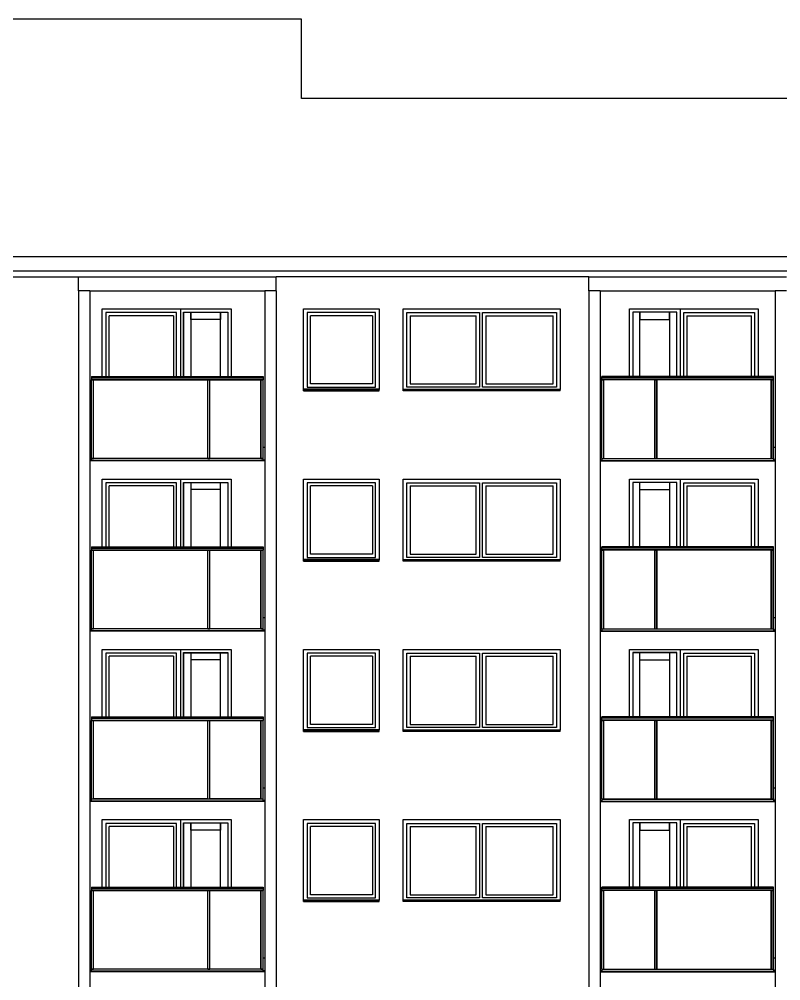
# Model space of a CAD drawing. Header units: millimetres. Extents: x 48 to 4070, y 10 to 629.
# Drawn here: x 2346.4 to 2590, y 321.9 to 629.1 of the extents above; entities that cross this region are included whole.
import ezdxf
from ezdxf.xclip import XClip

# ---------------------------------------------------------------- set-up
doc = ezdxf.new("R2010")
doc.units = ezdxf.units.MM
doc.header["$MEASUREMENT"] = 0
doc.header["$XCLIPFRAME"] = 0
for name, color, linetype in [('A--------P-', 7, 'Continuous'), ('A-01SC-----Ytterväggar2', 7, 'Continuous'), ('A1', 1, 'Continuous')]:
    doc.layers.add(name, color=color, linetype=linetype)

# ---------------------------------------------------------------- blocks, each defined once
blk = doc.blocks.new('Drawing_3_3', base_point=(3616.51, 55.57))
at = {"layer": 'A-01SC-----Ytterväggar2'}
for p, q in [((2365.38, 542.37), (2365.38, 492.37)), ((2368.98, 542.37), (2365.38, 542.37)), ((2368.98, 542.37), (2368.98, 492.37)), ((2424.98, 542.37), (2424.98, 492.37)), ((2428.58, 542.37), (2424.98, 542.37)), ((2428.58, 542.37), (2428.58, 492.37)), ((2528.58, 542.37), (2528.58, 492.37)), ((2532.18, 542.37), (2528.58, 542.37)), ((2532.18, 542.37), (2532.18, 492.37)), ((2588.18, 542.37), (2588.18, 492.37)), ((2591.78, 542.37), (2588.18, 542.37)), ((2365.38, 492.37), (2365.38, 437.97)), ((2368.98, 492.37), (2368.98, 437.97)), ((2424.98, 492.37), (2424.98, 437.97)), ((2428.58, 492.37), (2428.58, 437.97)), ((2528.58, 492.37), (2528.58, 437.97)), ((2532.18, 492.37), (2532.18, 437.97)), ((2588.18, 492.37), (2588.18, 437.97)), ((2365.38, 437.97), (2365.38, 383.57)), ((2368.98, 437.97), (2368.98, 383.57)), ((2424.98, 437.97), (2424.98, 383.57)), ((2428.58, 437.97), (2428.58, 383.57)), ((2528.58, 437.97), (2528.58, 383.57)), ((2532.18, 437.97), (2532.18, 383.57)), ((2588.18, 437.97), (2588.18, 383.57)), ((2365.38, 383.57), (2365.38, 329.17)), ((2368.98, 383.57), (2368.98, 329.17)), ((2424.98, 383.57), (2424.98, 329.17)), ((2428.58, 383.57), (2428.58, 329.17)), ((2528.58, 383.57), (2528.58, 329.17)), ((2532.18, 383.57), (2532.18, 329.17)), ((2588.18, 383.57), (2588.18, 329.17)), ((2365.38, 329.17), (2365.38, 274.77)), ((2368.98, 329.17), (2368.98, 274.77)), ((2424.98, 329.17), (2424.98, 274.77)), ((2428.58, 329.17), (2428.58, 274.77)), ((2528.58, 329.17), (2528.58, 274.77)), ((2532.18, 329.17), (2532.18, 274.77)), ((2588.18, 329.17), (2588.18, 274.77))]:
    blk.add_line(p, q, dxfattribs=at)
at = {"layer": 'A1'}
for p, q in [((2436.74, 629.12), (2319.94, 629.12)), ((2436.74, 603.74), (2436.74, 629.12)), ((2832.34, 603.74), (2436.74, 603.74)), ((2077.78, 553.35), (3620.58, 553.35)), ((3608.98, 548.65), (2084.98, 548.65)), ((2081.38, 546.77), (2365.38, 546.77)), ((2365.38, 546.77), (2428.58, 546.77)), ((2365.38, 542.37), (2365.38, 546.77)), ((2428.58, 542.37), (2428.58, 546.77)), ((2528.58, 546.77), (2428.58, 546.77)), ((2528.58, 546.77), (2591.78, 546.77)), ((2528.58, 542.37), (2528.58, 546.77)), ((2368.98, 542.37), (2424.98, 542.37)), ((2532.18, 542.37), (2588.18, 542.37)), ((2372.96, 514.97), (2372.96, 536.57)), ((2372.96, 536.57), (2414.16, 536.57)), ((2374.16, 535.37), (2374.16, 514.97)), ((2396.76, 535.37), (2374.16, 535.37)), ((2396.76, 514.97), (2396.76, 535.37)), ((2397.96, 536.57), (2397.96, 535.37)), ((2397.96, 535.37), (2397.96, 514.97)), ((2399, 514.97), (2399, 535.53)), ((2399, 535.53), (2413.12, 535.53)), ((2399.02, 514.97), (2399.02, 535.51)), ((2399.02, 535.51), (2413.1, 535.51)), ((2401.32, 535.51), (2401.32, 514.97)), ((2401.32, 533.21), (2401.32, 535.51)), ((2410.8, 514.97), (2410.8, 535.51)), ((2410.8, 535.51), (2410.8, 533.21)), ((2413.1, 535.51), (2413.1, 514.97)), ((2413.12, 535.53), (2413.12, 514.97)), ((2414.16, 536.57), (2414.16, 514.97)), ((2437.36, 536.57), (2461.56, 536.57)), ((2437.36, 510.82), (2437.36, 536.57)), ((2438.56, 535.37), (2438.56, 511.57)), ((2460.36, 535.37), (2438.56, 535.37)), ((2460.36, 511.57), (2460.36, 535.37)), ((2461.56, 536.57), (2461.56, 510.82)), ((2469.2, 510.82), (2469.2, 536.57)), ((2469.2, 536.57), (2519.4, 536.57)), ((2470.4, 511.57), (2470.4, 535.37)), ((2470.4, 535.37), (2493.6, 535.37)), ((2493.6, 535.37), (2493.6, 511.57)), ((2494.6, 511.57), (2494.6, 535.37)), ((2494.6, 535.37), (2518.2, 535.37)), ((2518.2, 535.37), (2518.2, 511.57)), ((2519.4, 536.57), (2519.4, 510.82)), ((2541.58, 536.57), (2582.78, 536.57)), ((2541.58, 514.97), (2541.58, 536.57)), ((2542.62, 535.53), (2542.62, 514.97)), ((2556.74, 535.53), (2542.62, 535.53)), ((2542.64, 535.37), (2542.62, 535.37)), ((2556.72, 535.51), (2542.64, 535.51)), ((2542.64, 535.51), (2542.64, 514.97)), ((2544.94, 514.97), (2544.94, 535.51)), ((2544.94, 535.51), (2544.94, 533.21)), ((2554.42, 535.51), (2554.42, 514.97)), ((2554.42, 533.21), (2554.42, 535.51)), ((2556.72, 514.97), (2556.72, 535.51)), ((2556.74, 535.37), (2556.72, 535.37)), ((2556.74, 514.97), (2556.74, 535.53)), ((2557.78, 536.57), (2557.78, 535.37)), ((2557.78, 535.37), (2557.78, 514.97)), ((2558.98, 514.97), (2558.98, 535.37)), ((2558.98, 535.37), (2581.58, 535.37)), ((2581.58, 535.37), (2581.58, 514.97)), ((2582.78, 536.57), (2582.78, 514.97)), ((2375.16, 514.97), (2375.16, 534.37)), ((2395.76, 534.37), (2375.16, 534.37)), ((2395.76, 534.37), (2395.76, 514.97)), ((2410.8, 533.21), (2401.32, 533.21)), ((2401.32, 533.21), (2401.32, 514.97)), ((2410.8, 514.97), (2410.8, 533.21)), ((2439.56, 512.57), (2439.56, 534.37)), ((2459.36, 534.37), (2439.56, 534.37)), ((2459.36, 534.37), (2459.36, 512.57)), ((2471.4, 534.37), (2471.4, 512.57)), ((2471.4, 534.37), (2492.6, 534.37)), ((2492.6, 512.57), (2492.6, 534.37)), ((2495.6, 534.37), (2495.6, 512.57)), ((2495.6, 534.37), (2517.2, 534.37)), ((2517.2, 512.57), (2517.2, 534.37)), ((2542.64, 534.37), (2542.62, 534.37)), ((2544.94, 533.21), (2554.42, 533.21)), ((2544.94, 514.97), (2544.94, 533.21)), ((2554.42, 533.21), (2554.42, 514.97)), ((2556.74, 534.37), (2556.72, 534.37)), ((2559.98, 534.37), (2559.98, 514.97)), ((2559.98, 534.37), (2580.58, 534.37)), ((2580.58, 514.97), (2580.58, 534.37)), ((2369.53, 514.97), (2369.53, 514.93)), ((2369.53, 514.97), (2424.43, 514.97)), ((2369.53, 514.93), (2369.53, 514.82)), ((2369.53, 514.82), (2369.53, 514.63)), ((2369.53, 514.63), (2369.53, 514.54)), ((2369.53, 514.54), (2369.53, 513.97)), ((2369.53, 514.54), (2424.43, 514.54)), ((2369.53, 513.97), (2369.53, 513.96)), ((2369.53, 513.97), (2424.43, 513.97)), ((2369.53, 513.96), (2369.53, 513.95)), ((2369.53, 513.95), (2369.53, 513.91)), ((2369.53, 513.95), (2424.43, 513.95)), ((2369.53, 513.91), (2369.53, 513.88)), ((2369.53, 513.91), (2424.43, 513.91)), ((2369.53, 513.88), (2369.53, 513.87)), ((2369.53, 513.87), (2369.55, 513.87)), ((2369.53, 488.77), (2369.53, 513.87)), ((2369.55, 513.87), (2369.57, 513.87)), ((2369.57, 513.87), (2370.19, 513.87)), ((2369.57, 488.77), (2369.57, 513.87)), ((2370.19, 513.87), (2370.22, 513.87)), ((2370.19, 488.77), (2370.19, 513.87)), ((2370.22, 513.87), (2370.23, 513.87)), ((2370.23, 513.87), (2406.73, 513.87)), ((2370.23, 488.77), (2370.23, 513.87)), ((2406.73, 513.87), (2406.74, 513.87)), ((2406.73, 488.77), (2406.73, 513.87)), ((2406.74, 513.87), (2406.77, 513.87)), ((2406.77, 513.87), (2407.39, 513.87)), ((2406.77, 488.77), (2406.77, 513.87)), ((2407.39, 513.87), (2407.42, 513.87)), ((2407.39, 488.77), (2407.39, 513.87)), ((2407.42, 513.87), (2407.43, 513.87)), ((2407.43, 513.87), (2423.73, 513.87)), ((2407.43, 488.77), (2407.43, 513.87)), ((2423.73, 513.87), (2423.74, 513.87)), ((2423.73, 488.77), (2423.73, 513.87)), ((2423.74, 513.87), (2423.77, 513.87)), ((2423.77, 513.87), (2424.39, 513.87)), ((2423.77, 488.77), (2423.77, 513.87)), ((2424.39, 513.87), (2424.42, 513.87)), ((2424.39, 488.77), (2424.39, 513.87)), ((2424.42, 513.87), (2424.43, 513.87)), ((2424.43, 514.97), (2424.43, 514.93)), ((2424.43, 514.93), (2424.43, 514.82)), ((2424.43, 514.82), (2424.43, 514.63)), ((2424.43, 514.63), (2424.43, 514.54)), ((2424.43, 514.54), (2424.43, 513.97)), ((2424.43, 513.97), (2424.43, 513.96)), ((2424.43, 513.96), (2424.43, 513.95)), ((2424.43, 513.95), (2424.43, 513.91)), ((2424.43, 513.91), (2424.43, 513.88)), ((2424.43, 513.88), (2424.43, 513.87)), ((2424.43, 488.77), (2424.43, 513.87)), ((2532.73, 514.93), (2532.73, 514.97)), ((2587.63, 514.97), (2532.73, 514.97)), ((2532.73, 514.82), (2532.73, 514.93)), ((2532.73, 514.63), (2532.73, 514.82)), ((2532.73, 514.54), (2532.73, 514.63)), ((2587.63, 514.54), (2532.73, 514.54)), ((2532.73, 513.97), (2532.73, 514.54)), ((2532.73, 513.96), (2532.73, 513.97)), ((2587.63, 513.97), (2532.73, 513.97)), ((2532.73, 513.95), (2532.73, 513.96)), ((2532.73, 513.91), (2532.73, 513.95)), ((2587.63, 513.95), (2532.73, 513.95)), ((2532.73, 513.88), (2532.73, 513.91)), ((2587.63, 513.91), (2532.73, 513.91)), ((2532.73, 513.87), (2532.73, 513.88)), ((2532.73, 513.87), (2532.75, 513.87)), ((2532.73, 488.77), (2532.73, 513.87)), ((2532.75, 513.87), (2532.77, 513.87)), ((2532.77, 513.87), (2533.39, 513.87)), ((2532.77, 488.77), (2532.77, 513.87)), ((2533.39, 513.87), (2533.42, 513.87)), ((2533.39, 488.77), (2533.39, 513.87)), ((2533.42, 513.87), (2533.43, 513.87)), ((2549.73, 513.87), (2533.43, 513.87)), ((2533.43, 488.77), (2533.43, 513.87)), ((2549.73, 513.87), (2549.75, 513.87)), ((2549.73, 488.77), (2549.73, 513.87)), ((2549.75, 513.87), (2549.77, 513.87)), ((2549.77, 513.87), (2550.39, 513.87)), ((2549.77, 488.77), (2549.77, 513.87)), ((2550.39, 513.87), (2550.42, 513.87)), ((2550.39, 488.77), (2550.39, 513.87)), ((2550.42, 513.87), (2550.43, 513.87)), ((2586.93, 513.87), (2550.43, 513.87)), ((2550.43, 488.77), (2550.43, 513.87)), ((2586.93, 513.87), (2586.94, 513.87)), ((2586.93, 488.77), (2586.93, 513.87)), ((2586.94, 513.87), (2586.97, 513.87)), ((2586.97, 513.87), (2587.59, 513.87)), ((2586.97, 488.77), (2586.97, 513.87)), ((2587.59, 513.87), (2587.62, 513.87)), ((2587.59, 488.77), (2587.59, 513.87)), ((2587.62, 513.87), (2587.63, 513.87)), ((2587.63, 514.93), (2587.63, 514.97)), ((2587.63, 514.82), (2587.63, 514.93)), ((2587.63, 514.63), (2587.63, 514.82)), ((2587.63, 514.54), (2587.63, 514.63)), ((2587.63, 513.97), (2587.63, 514.54)), ((2587.63, 513.96), (2587.63, 513.97)), ((2587.63, 513.95), (2587.63, 513.96)), ((2587.63, 513.91), (2587.63, 513.95)), ((2587.63, 513.88), (2587.63, 513.91)), ((2587.63, 513.87), (2587.63, 513.88)), ((2587.63, 488.77), (2587.63, 513.87)), ((2461.56, 510.87), (2437.36, 510.87)), ((2437.36, 510.82), (2437.36, 510.79)), ((2437.36, 510.79), (2461.56, 510.79)), ((2437.36, 510.37), (2437.36, 510.79)), ((2437.36, 510.37), (2461.56, 510.37)), ((2438.56, 511.57), (2460.36, 511.57)), ((2459.36, 512.57), (2439.56, 512.57)), ((2461.56, 510.79), (2461.56, 510.82)), ((2461.56, 510.37), (2461.56, 510.79)), ((2469.2, 510.87), (2519.4, 510.87)), ((2469.2, 510.79), (2469.2, 510.82)), ((2519.4, 510.79), (2469.2, 510.79)), ((2469.2, 510.37), (2469.2, 510.79)), ((2519.4, 510.37), (2469.2, 510.37)), ((2493.6, 511.57), (2470.4, 511.57)), ((2471.4, 512.57), (2492.6, 512.57)), ((2518.2, 511.57), (2494.6, 511.57)), ((2495.6, 512.57), (2517.2, 512.57)), ((2519.4, 510.82), (2519.4, 510.79)), ((2519.4, 510.37), (2519.4, 510.79)), ((2368.98, 492.37), (2369.53, 492.37)), ((2424.43, 492.37), (2424.98, 492.37)), ((2532.18, 492.37), (2532.73, 492.37)), ((2587.63, 492.37), (2588.18, 492.37)), ((2369.53, 488.76), (2369.53, 488.77)), ((2369.55, 488.77), (2369.53, 488.77)), ((2369.53, 488.77), (2369.55, 488.77)), ((2369.53, 488.73), (2369.53, 488.76)), ((2369.53, 488.11), (2369.53, 488.73)), ((2424.43, 488.73), (2369.53, 488.73)), ((2369.55, 488.77), (2369.57, 488.77)), ((2369.57, 488.77), (2370.19, 488.77)), ((2370.19, 488.77), (2370.22, 488.77)), ((2406.74, 488.77), (2370.22, 488.77)), ((2370.22, 488.77), (2370.23, 488.77)), ((2406.74, 488.77), (2406.77, 488.77)), ((2406.77, 488.77), (2407.39, 488.77)), ((2407.39, 488.77), (2407.42, 488.77)), ((2423.74, 488.77), (2407.42, 488.77)), ((2407.42, 488.77), (2407.43, 488.77)), ((2423.74, 488.77), (2423.77, 488.77)), ((2423.77, 488.77), (2424.39, 488.77)), ((2424.39, 488.77), (2424.42, 488.77)), ((2424.43, 488.77), (2424.42, 488.77)), ((2424.42, 488.77), (2424.43, 488.77)), ((2424.43, 488.76), (2424.43, 488.77)), ((2424.43, 488.73), (2424.43, 488.76)), ((2424.43, 488.11), (2424.43, 488.73)), ((2532.73, 488.77), (2532.73, 488.76)), ((2532.73, 488.77), (2532.75, 488.77)), ((2532.73, 488.77), (2532.75, 488.77)), ((2532.73, 488.76), (2532.73, 488.73)), ((2532.73, 488.73), (2532.73, 488.11)), ((2532.73, 488.73), (2587.63, 488.73)), ((2532.75, 488.77), (2532.77, 488.77)), ((2532.77, 488.77), (2533.39, 488.77)), ((2533.39, 488.77), (2533.42, 488.77)), ((2533.42, 488.77), (2549.75, 488.77)), ((2549.73, 488.77), (2549.75, 488.77)), ((2549.75, 488.77), (2549.77, 488.77)), ((2549.77, 488.77), (2550.39, 488.77)), ((2550.39, 488.77), (2550.42, 488.77)), ((2550.42, 488.77), (2586.94, 488.77)), ((2586.93, 488.77), (2586.94, 488.77)), ((2586.94, 488.77), (2586.97, 488.77)), ((2586.97, 488.77), (2587.59, 488.77)), ((2587.59, 488.77), (2587.62, 488.77)), ((2587.62, 488.77), (2587.63, 488.77)), ((2587.62, 488.77), (2587.63, 488.77)), ((2587.63, 488.77), (2587.63, 488.76)), ((2587.63, 488.76), (2587.63, 488.73)), ((2587.63, 488.73), (2587.63, 488.11)), ((2368.98, 488.37), (2369.53, 488.37)), ((2424.98, 487.97), (2368.98, 487.97)), ((2369.53, 488.08), (2369.53, 488.11)), ((2424.43, 488.11), (2369.53, 488.11)), ((2369.53, 488.07), (2369.53, 488.08)), ((2424.43, 488.07), (2369.53, 488.07)), ((2424.43, 488.37), (2424.98, 488.37)), ((2424.43, 488.08), (2424.43, 488.11)), ((2424.43, 488.07), (2424.43, 488.08)), ((2532.18, 488.37), (2532.73, 488.37)), ((2532.18, 487.97), (2588.18, 487.97)), ((2532.73, 488.11), (2532.73, 488.08)), ((2532.73, 488.11), (2587.63, 488.11)), ((2532.73, 488.08), (2532.73, 488.07)), ((2532.73, 488.07), (2587.63, 488.07)), ((2587.63, 488.37), (2588.18, 488.37)), ((2587.63, 488.11), (2587.63, 488.08)), ((2587.63, 488.08), (2587.63, 488.07)), ((2372.96, 460.57), (2372.96, 482.17)), ((2372.96, 482.17), (2414.16, 482.17)), ((2374.16, 480.97), (2374.16, 460.57)), ((2396.76, 480.97), (2374.16, 480.97)), ((2375.16, 460.57), (2375.16, 479.97)), ((2395.76, 479.97), (2375.16, 479.97)), ((2395.76, 479.97), (2395.76, 460.57)), ((2396.76, 460.57), (2396.76, 480.97)), ((2397.96, 482.17), (2397.96, 480.97)), ((2397.96, 480.97), (2397.96, 460.57)), ((2399, 460.57), (2399, 481.13)), ((2399, 481.13), (2413.12, 481.13)), ((2399.02, 460.57), (2399.02, 481.11)), ((2399.02, 481.11), (2413.1, 481.11)), ((2401.32, 481.11), (2401.32, 460.57)), ((2401.32, 481.11), (2401.32, 460.57)), ((2410.8, 460.57), (2410.8, 481.11)), ((2410.8, 460.57), (2410.8, 481.11)), ((2413.1, 481.11), (2413.1, 460.57)), ((2413.12, 481.13), (2413.12, 460.57)), ((2414.16, 482.17), (2414.16, 460.57)), ((2437.36, 482.17), (2461.56, 482.17)), ((2437.36, 456.42), (2437.36, 482.17)), ((2438.56, 480.97), (2438.56, 457.17)), ((2460.36, 480.97), (2438.56, 480.97)), ((2439.56, 458.17), (2439.56, 479.97)), ((2459.36, 479.97), (2439.56, 479.97)), ((2459.36, 479.97), (2459.36, 458.17)), ((2460.36, 457.17), (2460.36, 480.97)), ((2461.56, 482.17), (2461.56, 456.42)), ((2469.2, 456.42), (2469.2, 482.17)), ((2469.2, 482.17), (2519.4, 482.17)), ((2470.4, 457.17), (2470.4, 480.97)), ((2470.4, 480.97), (2493.6, 480.97)), ((2471.4, 479.97), (2471.4, 458.17)), ((2471.4, 479.97), (2492.6, 479.97)), ((2492.6, 458.17), (2492.6, 479.97)), ((2493.6, 480.97), (2493.6, 457.17)), ((2494.6, 457.17), (2494.6, 480.97)), ((2494.6, 480.97), (2518.2, 480.97)), ((2495.6, 479.97), (2495.6, 458.17)), ((2495.6, 479.97), (2517.2, 479.97)), ((2517.2, 458.17), (2517.2, 479.97)), ((2518.2, 480.97), (2518.2, 457.17)), ((2519.4, 482.17), (2519.4, 456.42)), ((2541.58, 482.17), (2582.78, 482.17)), ((2541.58, 460.57), (2541.58, 482.17)), ((2542.62, 481.13), (2542.62, 460.57)), ((2556.74, 481.13), (2542.62, 481.13)), ((2542.64, 480.97), (2542.62, 480.97)), ((2542.64, 479.97), (2542.62, 479.97)), ((2556.72, 481.11), (2542.64, 481.11)), ((2542.64, 481.11), (2542.64, 460.57)), ((2544.94, 460.57), (2544.94, 481.11)), ((2544.94, 460.57), (2544.94, 481.11)), ((2554.42, 481.11), (2554.42, 460.57)), ((2554.42, 481.11), (2554.42, 460.57)), ((2556.72, 460.57), (2556.72, 481.11)), ((2556.74, 480.97), (2556.72, 480.97)), ((2556.74, 479.97), (2556.72, 479.97)), ((2556.74, 460.57), (2556.74, 481.13)), ((2557.78, 482.17), (2557.78, 480.97)), ((2557.78, 480.97), (2557.78, 460.57)), ((2558.98, 460.57), (2558.98, 480.97)), ((2558.98, 480.97), (2581.58, 480.97)), ((2559.98, 479.97), (2559.98, 460.57)), ((2559.98, 479.97), (2580.58, 479.97)), ((2580.58, 460.57), (2580.58, 479.97)), ((2581.58, 480.97), (2581.58, 460.57)), ((2582.78, 482.17), (2582.78, 460.57)), ((2410.8, 478.81), (2401.32, 478.81)), ((2544.94, 478.81), (2554.42, 478.81)), ((2369.53, 460.57), (2369.53, 460.53)), ((2369.53, 460.57), (2424.43, 460.57)), ((2369.53, 460.53), (2369.53, 460.42)), ((2369.53, 460.42), (2369.53, 460.23)), ((2369.53, 460.23), (2369.53, 460.14)), ((2369.53, 460.14), (2369.53, 459.57)), ((2369.53, 460.14), (2424.43, 460.14)), ((2369.53, 459.57), (2369.53, 459.56)), ((2369.53, 459.57), (2424.43, 459.57)), ((2369.53, 459.56), (2369.53, 459.55)), ((2369.53, 459.55), (2369.53, 459.51)), ((2369.53, 459.55), (2424.43, 459.55)), ((2369.53, 459.51), (2369.53, 459.48)), ((2369.53, 459.51), (2424.43, 459.51)), ((2369.53, 459.48), (2369.53, 459.47)), ((2369.53, 459.47), (2369.55, 459.47)), ((2369.53, 434.37), (2369.53, 459.47)), ((2369.55, 459.47), (2369.57, 459.47)), ((2369.57, 459.47), (2370.19, 459.47)), ((2369.57, 434.37), (2369.57, 459.47)), ((2370.19, 459.47), (2370.22, 459.47)), ((2370.19, 434.37), (2370.19, 459.47)), ((2370.22, 459.47), (2370.23, 459.47)), ((2370.23, 459.47), (2406.73, 459.47)), ((2370.23, 434.37), (2370.23, 459.47)), ((2406.73, 459.47), (2406.74, 459.47)), ((2406.73, 434.37), (2406.73, 459.47)), ((2406.74, 459.47), (2406.77, 459.47)), ((2406.77, 459.47), (2407.39, 459.47)), ((2406.77, 434.37), (2406.77, 459.47)), ((2407.39, 459.47), (2407.42, 459.47)), ((2407.39, 434.37), (2407.39, 459.47)), ((2407.42, 459.47), (2407.43, 459.47)), ((2407.43, 459.47), (2423.73, 459.47)), ((2407.43, 434.37), (2407.43, 459.47)), ((2423.73, 459.47), (2423.74, 459.47)), ((2423.73, 434.37), (2423.73, 459.47)), ((2423.74, 459.47), (2423.77, 459.47)), ((2423.77, 459.47), (2424.39, 459.47)), ((2423.77, 434.37), (2423.77, 459.47)), ((2424.39, 459.47), (2424.42, 459.47)), ((2424.39, 434.37), (2424.39, 459.47)), ((2424.42, 459.47), (2424.43, 459.47)), ((2424.43, 460.57), (2424.43, 460.53)), ((2424.43, 460.53), (2424.43, 460.42)), ((2424.43, 460.42), (2424.43, 460.23)), ((2424.43, 460.23), (2424.43, 460.14)), ((2424.43, 460.14), (2424.43, 459.57)), ((2424.43, 459.57), (2424.43, 459.56)), ((2424.43, 459.56), (2424.43, 459.55)), ((2424.43, 459.55), (2424.43, 459.51)), ((2424.43, 459.51), (2424.43, 459.48)), ((2424.43, 459.48), (2424.43, 459.47)), ((2424.43, 434.37), (2424.43, 459.47)), ((2459.36, 458.17), (2439.56, 458.17)), ((2471.4, 458.17), (2492.6, 458.17)), ((2495.6, 458.17), (2517.2, 458.17)), ((2532.73, 460.53), (2532.73, 460.57)), ((2587.63, 460.57), (2532.73, 460.57)), ((2532.73, 460.42), (2532.73, 460.53)), ((2532.73, 460.23), (2532.73, 460.42)), ((2532.73, 460.14), (2532.73, 460.23)), ((2587.63, 460.14), (2532.73, 460.14)), ((2532.73, 459.57), (2532.73, 460.14)), ((2532.73, 459.56), (2532.73, 459.57)), ((2587.63, 459.57), (2532.73, 459.57)), ((2532.73, 459.55), (2532.73, 459.56)), ((2532.73, 459.51), (2532.73, 459.55)), ((2587.63, 459.55), (2532.73, 459.55)), ((2532.73, 459.48), (2532.73, 459.51)), ((2587.63, 459.51), (2532.73, 459.51)), ((2532.73, 459.47), (2532.73, 459.48)), ((2532.73, 459.47), (2532.75, 459.47)), ((2532.73, 434.37), (2532.73, 459.47)), ((2532.75, 459.47), (2532.77, 459.47)), ((2532.77, 459.47), (2533.39, 459.47)), ((2532.77, 434.37), (2532.77, 459.47)), ((2533.39, 459.47), (2533.42, 459.47)), ((2533.39, 434.37), (2533.39, 459.47)), ((2533.42, 459.47), (2533.43, 459.47)), ((2549.73, 459.47), (2533.43, 459.47)), ((2533.43, 434.37), (2533.43, 459.47)), ((2549.73, 459.47), (2549.75, 459.47)), ((2549.73, 434.37), (2549.73, 459.47)), ((2549.75, 459.47), (2549.77, 459.47)), ((2549.77, 459.47), (2550.39, 459.47)), ((2549.77, 434.37), (2549.77, 459.47)), ((2550.39, 459.47), (2550.42, 459.47)), ((2550.39, 434.37), (2550.39, 459.47)), ((2550.42, 459.47), (2550.43, 459.47)), ((2586.93, 459.47), (2550.43, 459.47)), ((2550.43, 434.37), (2550.43, 459.47)), ((2586.93, 459.47), (2586.94, 459.47)), ((2586.93, 434.37), (2586.93, 459.47)), ((2586.94, 459.47), (2586.97, 459.47)), ((2586.97, 459.47), (2587.59, 459.47)), ((2586.97, 434.37), (2586.97, 459.47)), ((2587.59, 459.47), (2587.62, 459.47)), ((2587.59, 434.37), (2587.59, 459.47)), ((2587.62, 459.47), (2587.63, 459.47)), ((2587.63, 460.53), (2587.63, 460.57)), ((2587.63, 460.42), (2587.63, 460.53)), ((2587.63, 460.23), (2587.63, 460.42)), ((2587.63, 460.14), (2587.63, 460.23)), ((2587.63, 459.57), (2587.63, 460.14)), ((2587.63, 459.56), (2587.63, 459.57)), ((2587.63, 459.55), (2587.63, 459.56)), ((2587.63, 459.51), (2587.63, 459.55)), ((2587.63, 459.48), (2587.63, 459.51)), ((2587.63, 459.47), (2587.63, 459.48)), ((2587.63, 434.37), (2587.63, 459.47)), ((2461.56, 456.47), (2437.36, 456.47)), ((2437.36, 456.42), (2437.36, 456.39)), ((2437.36, 456.39), (2461.56, 456.39)), ((2437.36, 455.97), (2437.36, 456.39)), ((2437.36, 455.97), (2461.56, 455.97)), ((2438.56, 457.17), (2460.36, 457.17)), ((2461.56, 456.39), (2461.56, 456.42)), ((2461.56, 455.97), (2461.56, 456.39)), ((2469.2, 456.47), (2519.4, 456.47)), ((2469.2, 456.39), (2469.2, 456.42)), ((2519.4, 456.39), (2469.2, 456.39)), ((2469.2, 455.97), (2469.2, 456.39)), ((2519.4, 455.97), (2469.2, 455.97)), ((2493.6, 457.17), (2470.4, 457.17)), ((2518.2, 457.17), (2494.6, 457.17)), ((2519.4, 456.42), (2519.4, 456.39)), ((2519.4, 455.97), (2519.4, 456.39)), ((2368.98, 437.97), (2369.53, 437.97)), ((2424.43, 437.97), (2424.98, 437.97)), ((2532.18, 437.97), (2532.73, 437.97)), ((2587.63, 437.97), (2588.18, 437.97)), ((2368.98, 433.97), (2369.53, 433.97)), ((2424.98, 433.57), (2368.98, 433.57)), ((2369.53, 434.36), (2369.53, 434.37)), ((2369.55, 434.37), (2369.53, 434.37)), ((2369.53, 434.37), (2369.55, 434.37)), ((2369.53, 434.33), (2369.53, 434.36)), ((2369.53, 433.71), (2369.53, 434.33)), ((2424.43, 434.33), (2369.53, 434.33)), ((2369.53, 433.68), (2369.53, 433.71)), ((2424.43, 433.71), (2369.53, 433.71)), ((2369.53, 433.67), (2369.53, 433.68)), ((2424.43, 433.67), (2369.53, 433.67)), ((2369.55, 434.37), (2369.57, 434.37)), ((2369.57, 434.37), (2370.19, 434.37)), ((2370.19, 434.37), (2370.22, 434.37)), ((2406.74, 434.37), (2370.22, 434.37)), ((2370.22, 434.37), (2370.23, 434.37)), ((2406.74, 434.37), (2406.77, 434.37)), ((2406.77, 434.37), (2407.39, 434.37)), ((2407.39, 434.37), (2407.42, 434.37)), ((2423.74, 434.37), (2407.42, 434.37)), ((2407.42, 434.37), (2407.43, 434.37)), ((2423.74, 434.37), (2423.77, 434.37)), ((2423.77, 434.37), (2424.39, 434.37)), ((2424.39, 434.37), (2424.42, 434.37)), ((2424.43, 434.37), (2424.42, 434.37)), ((2424.42, 434.37), (2424.43, 434.37)), ((2424.43, 434.36), (2424.43, 434.37)), ((2424.43, 434.33), (2424.43, 434.36)), ((2424.43, 433.71), (2424.43, 434.33)), ((2424.43, 433.97), (2424.98, 433.97)), ((2424.43, 433.68), (2424.43, 433.71)), ((2424.43, 433.67), (2424.43, 433.68)), ((2532.18, 433.97), (2532.73, 433.97)), ((2532.18, 433.57), (2588.18, 433.57)), ((2532.73, 434.37), (2532.73, 434.36)), ((2532.73, 434.37), (2532.75, 434.37)), ((2532.73, 434.37), (2532.75, 434.37)), ((2532.73, 434.36), (2532.73, 434.33)), ((2532.73, 434.33), (2532.73, 433.71)), ((2532.73, 434.33), (2587.63, 434.33)), ((2532.73, 433.71), (2532.73, 433.68)), ((2532.73, 433.71), (2587.63, 433.71)), ((2532.73, 433.68), (2532.73, 433.67)), ((2532.73, 433.67), (2587.63, 433.67)), ((2532.75, 434.37), (2532.77, 434.37)), ((2532.77, 434.37), (2533.39, 434.37)), ((2533.39, 434.37), (2533.42, 434.37)), ((2533.42, 434.37), (2549.75, 434.37)), ((2549.73, 434.37), (2549.75, 434.37)), ((2549.75, 434.37), (2549.77, 434.37)), ((2549.77, 434.37), (2550.39, 434.37)), ((2550.39, 434.37), (2550.42, 434.37)), ((2550.42, 434.37), (2586.94, 434.37)), ((2586.93, 434.37), (2586.94, 434.37)), ((2586.94, 434.37), (2586.97, 434.37)), ((2586.97, 434.37), (2587.59, 434.37)), ((2587.59, 434.37), (2587.62, 434.37)), ((2587.62, 434.37), (2587.63, 434.37)), ((2587.62, 434.37), (2587.63, 434.37)), ((2587.63, 434.37), (2587.63, 434.36)), ((2587.63, 434.36), (2587.63, 434.33)), ((2587.63, 434.33), (2587.63, 433.71)), ((2587.63, 433.97), (2588.18, 433.97)), ((2587.63, 433.71), (2587.63, 433.68)), ((2587.63, 433.68), (2587.63, 433.67)), ((2372.96, 406.17), (2372.96, 427.77)), ((2372.96, 427.77), (2414.16, 427.77)), ((2397.96, 427.77), (2397.96, 426.57)), ((2414.16, 427.77), (2414.16, 406.17)), ((2437.36, 427.77), (2461.56, 427.77)), ((2437.36, 402.02), (2437.36, 427.77)), ((2461.56, 427.77), (2461.56, 402.02)), ((2469.2, 402.02), (2469.2, 427.77)), ((2469.2, 427.77), (2519.4, 427.77)), ((2519.4, 427.77), (2519.4, 402.02)), ((2541.58, 427.77), (2582.78, 427.77)), ((2541.58, 406.17), (2541.58, 427.77)), ((2557.78, 427.77), (2557.78, 426.57)), ((2582.78, 427.77), (2582.78, 406.17)), ((2374.16, 426.57), (2374.16, 406.17)), ((2396.76, 426.57), (2374.16, 426.57)), ((2375.16, 406.17), (2375.16, 425.57)), ((2395.76, 425.57), (2375.16, 425.57)), ((2395.76, 425.57), (2395.76, 406.17)), ((2396.76, 406.17), (2396.76, 426.57)), ((2397.96, 426.57), (2397.96, 406.17)), ((2399, 406.17), (2399, 426.73)), ((2399, 426.73), (2413.12, 426.73)), ((2399.02, 406.17), (2399.02, 426.71)), ((2399.02, 426.71), (2413.1, 426.71)), ((2401.32, 426.71), (2401.32, 406.17)), ((2401.32, 426.71), (2401.32, 406.17)), ((2410.8, 424.41), (2401.32, 424.41)), ((2410.8, 406.17), (2410.8, 426.71)), ((2410.8, 406.17), (2410.8, 426.71)), ((2413.1, 426.71), (2413.1, 406.17)), ((2413.12, 426.73), (2413.12, 406.17)), ((2438.56, 426.57), (2438.56, 402.77)), ((2460.36, 426.57), (2438.56, 426.57)), ((2439.56, 403.77), (2439.56, 425.57)), ((2459.36, 425.57), (2439.56, 425.57)), ((2459.36, 425.57), (2459.36, 403.77)), ((2460.36, 402.77), (2460.36, 426.57)), ((2470.4, 402.77), (2470.4, 426.57)), ((2470.4, 426.57), (2493.6, 426.57)), ((2471.4, 425.57), (2471.4, 403.77)), ((2471.4, 425.57), (2492.6, 425.57)), ((2492.6, 403.77), (2492.6, 425.57)), ((2493.6, 426.57), (2493.6, 402.77)), ((2494.6, 402.77), (2494.6, 426.57)), ((2494.6, 426.57), (2518.2, 426.57)), ((2495.6, 425.57), (2495.6, 403.77)), ((2495.6, 425.57), (2517.2, 425.57)), ((2517.2, 403.77), (2517.2, 425.57)), ((2518.2, 426.57), (2518.2, 402.77)), ((2542.62, 426.73), (2542.62, 406.17)), ((2556.74, 426.73), (2542.62, 426.73)), ((2542.64, 426.57), (2542.62, 426.57)), ((2542.64, 425.57), (2542.62, 425.57)), ((2556.72, 426.71), (2542.64, 426.71)), ((2542.64, 426.71), (2542.64, 406.17)), ((2544.94, 406.17), (2544.94, 426.71)), ((2544.94, 406.17), (2544.94, 426.71)), ((2544.94, 424.41), (2554.42, 424.41)), ((2554.42, 426.71), (2554.42, 406.17)), ((2554.42, 426.71), (2554.42, 406.17)), ((2556.72, 406.17), (2556.72, 426.71)), ((2556.74, 426.57), (2556.72, 426.57)), ((2556.74, 425.57), (2556.72, 425.57)), ((2556.74, 406.17), (2556.74, 426.73)), ((2557.78, 426.57), (2557.78, 406.17)), ((2558.98, 406.17), (2558.98, 426.57)), ((2558.98, 426.57), (2581.58, 426.57)), ((2559.98, 425.57), (2559.98, 406.17)), ((2559.98, 425.57), (2580.58, 425.57)), ((2580.58, 406.17), (2580.58, 425.57)), ((2581.58, 426.57), (2581.58, 406.17)), ((2369.53, 406.17), (2369.53, 406.13)), ((2369.53, 406.17), (2424.43, 406.17)), ((2369.53, 406.13), (2369.53, 406.02)), ((2369.53, 406.02), (2369.53, 405.83)), ((2369.53, 405.83), (2369.53, 405.74)), ((2369.53, 405.74), (2369.53, 405.17)), ((2369.53, 405.74), (2424.43, 405.74)), ((2424.43, 406.17), (2424.43, 406.13)), ((2424.43, 406.13), (2424.43, 406.02)), ((2424.43, 406.02), (2424.43, 405.83)), ((2424.43, 405.83), (2424.43, 405.74)), ((2424.43, 405.74), (2424.43, 405.17)), ((2532.73, 406.13), (2532.73, 406.17)), ((2587.63, 406.17), (2532.73, 406.17)), ((2532.73, 406.02), (2532.73, 406.13)), ((2532.73, 405.83), (2532.73, 406.02)), ((2532.73, 405.74), (2532.73, 405.83)), ((2587.63, 405.74), (2532.73, 405.74)), ((2532.73, 405.17), (2532.73, 405.74)), ((2587.63, 406.13), (2587.63, 406.17)), ((2587.63, 406.02), (2587.63, 406.13)), ((2587.63, 405.83), (2587.63, 406.02)), ((2587.63, 405.74), (2587.63, 405.83)), ((2587.63, 405.17), (2587.63, 405.74)), ((2369.53, 405.17), (2369.53, 405.16)), ((2369.53, 405.17), (2424.43, 405.17)), ((2369.53, 405.16), (2369.53, 405.15)), ((2369.53, 405.15), (2369.53, 405.11)), ((2369.53, 405.15), (2424.43, 405.15)), ((2369.53, 405.11), (2369.53, 405.08)), ((2369.53, 405.11), (2424.43, 405.11)), ((2369.53, 405.08), (2369.53, 405.07)), ((2369.53, 405.07), (2369.55, 405.07)), ((2369.53, 379.97), (2369.53, 405.07)), ((2369.55, 405.07), (2369.57, 405.07)), ((2369.57, 405.07), (2370.19, 405.07)), ((2369.57, 379.97), (2369.57, 405.07)), ((2370.19, 405.07), (2370.22, 405.07)), ((2370.19, 379.97), (2370.19, 405.07)), ((2370.22, 405.07), (2370.23, 405.07)), ((2370.23, 405.07), (2406.73, 405.07)), ((2370.23, 379.97), (2370.23, 405.07)), ((2406.73, 405.07), (2406.74, 405.07)), ((2406.73, 379.97), (2406.73, 405.07)), ((2406.74, 405.07), (2406.77, 405.07)), ((2406.77, 405.07), (2407.39, 405.07)), ((2406.77, 379.97), (2406.77, 405.07)), ((2407.39, 405.07), (2407.42, 405.07)), ((2407.39, 379.97), (2407.39, 405.07)), ((2407.42, 405.07), (2407.43, 405.07)), ((2407.43, 405.07), (2423.73, 405.07)), ((2407.43, 379.97), (2407.43, 405.07)), ((2423.73, 405.07), (2423.74, 405.07)), ((2423.73, 379.97), (2423.73, 405.07)), ((2423.74, 405.07), (2423.77, 405.07)), ((2423.77, 405.07), (2424.39, 405.07)), ((2423.77, 379.97), (2423.77, 405.07)), ((2424.39, 405.07), (2424.42, 405.07)), ((2424.39, 379.97), (2424.39, 405.07)), ((2424.42, 405.07), (2424.43, 405.07)), ((2424.43, 405.17), (2424.43, 405.16)), ((2424.43, 405.16), (2424.43, 405.15)), ((2424.43, 405.15), (2424.43, 405.11)), ((2424.43, 405.11), (2424.43, 405.08)), ((2424.43, 405.08), (2424.43, 405.07)), ((2424.43, 379.97), (2424.43, 405.07)), ((2438.56, 402.77), (2460.36, 402.77)), ((2459.36, 403.77), (2439.56, 403.77)), ((2493.6, 402.77), (2470.4, 402.77)), ((2471.4, 403.77), (2492.6, 403.77)), ((2518.2, 402.77), (2494.6, 402.77)), ((2495.6, 403.77), (2517.2, 403.77)), ((2532.73, 405.16), (2532.73, 405.17)), ((2587.63, 405.17), (2532.73, 405.17)), ((2532.73, 405.15), (2532.73, 405.16)), ((2532.73, 405.11), (2532.73, 405.15)), ((2587.63, 405.15), (2532.73, 405.15)), ((2532.73, 405.08), (2532.73, 405.11)), ((2587.63, 405.11), (2532.73, 405.11)), ((2532.73, 405.07), (2532.73, 405.08)), ((2532.73, 405.07), (2532.75, 405.07)), ((2532.73, 379.97), (2532.73, 405.07)), ((2532.75, 405.07), (2532.77, 405.07)), ((2532.77, 405.07), (2533.39, 405.07)), ((2532.77, 379.97), (2532.77, 405.07)), ((2533.39, 405.07), (2533.42, 405.07)), ((2533.39, 379.97), (2533.39, 405.07)), ((2533.42, 405.07), (2533.43, 405.07)), ((2549.73, 405.07), (2533.43, 405.07)), ((2533.43, 379.97), (2533.43, 405.07)), ((2549.73, 405.07), (2549.75, 405.07)), ((2549.73, 379.97), (2549.73, 405.07)), ((2549.75, 405.07), (2549.77, 405.07)), ((2549.77, 405.07), (2550.39, 405.07)), ((2549.77, 379.97), (2549.77, 405.07)), ((2550.39, 405.07), (2550.42, 405.07)), ((2550.39, 379.97), (2550.39, 405.07)), ((2550.42, 405.07), (2550.43, 405.07)), ((2586.93, 405.07), (2550.43, 405.07)), ((2550.43, 379.97), (2550.43, 405.07)), ((2586.93, 405.07), (2586.94, 405.07)), ((2586.93, 379.97), (2586.93, 405.07)), ((2586.94, 405.07), (2586.97, 405.07)), ((2586.97, 405.07), (2587.59, 405.07)), ((2586.97, 379.97), (2586.97, 405.07)), ((2587.59, 405.07), (2587.62, 405.07)), ((2587.59, 379.97), (2587.59, 405.07)), ((2587.62, 405.07), (2587.63, 405.07)), ((2587.63, 405.16), (2587.63, 405.17)), ((2587.63, 405.15), (2587.63, 405.16)), ((2587.63, 405.11), (2587.63, 405.15)), ((2587.63, 405.08), (2587.63, 405.11)), ((2587.63, 405.07), (2587.63, 405.08)), ((2587.63, 379.97), (2587.63, 405.07)), ((2461.56, 402.07), (2437.36, 402.07)), ((2437.36, 402.02), (2437.36, 401.99)), ((2437.36, 401.99), (2461.56, 401.99)), ((2437.36, 401.57), (2437.36, 401.99)), ((2437.36, 401.57), (2461.56, 401.57)), ((2461.56, 401.99), (2461.56, 402.02)), ((2461.56, 401.57), (2461.56, 401.99)), ((2469.2, 402.07), (2519.4, 402.07)), ((2469.2, 401.99), (2469.2, 402.02)), ((2519.4, 401.99), (2469.2, 401.99)), ((2469.2, 401.57), (2469.2, 401.99)), ((2519.4, 401.57), (2469.2, 401.57)), ((2519.4, 402.02), (2519.4, 401.99)), ((2519.4, 401.57), (2519.4, 401.99)), ((2368.98, 383.57), (2369.53, 383.57)), ((2424.43, 383.57), (2424.98, 383.57)), ((2532.18, 383.57), (2532.73, 383.57)), ((2587.63, 383.57), (2588.18, 383.57)), ((2368.98, 379.57), (2369.53, 379.57)), ((2424.98, 379.17), (2368.98, 379.17)), ((2369.53, 379.96), (2369.53, 379.97)), ((2369.55, 379.97), (2369.53, 379.97)), ((2369.53, 379.97), (2369.55, 379.97)), ((2369.53, 379.93), (2369.53, 379.96)), ((2369.53, 379.31), (2369.53, 379.93)), ((2424.43, 379.93), (2369.53, 379.93)), ((2369.53, 379.28), (2369.53, 379.31)), ((2424.43, 379.31), (2369.53, 379.31)), ((2369.53, 379.27), (2369.53, 379.28)), ((2424.43, 379.27), (2369.53, 379.27)), ((2369.55, 379.97), (2369.57, 379.97)), ((2369.57, 379.97), (2370.19, 379.97)), ((2370.19, 379.97), (2370.22, 379.97)), ((2406.74, 379.97), (2370.22, 379.97)), ((2370.22, 379.97), (2370.23, 379.97)), ((2406.74, 379.97), (2406.77, 379.97)), ((2406.77, 379.97), (2407.39, 379.97)), ((2407.39, 379.97), (2407.42, 379.97)), ((2423.74, 379.97), (2407.42, 379.97)), ((2407.42, 379.97), (2407.43, 379.97)), ((2423.74, 379.97), (2423.77, 379.97)), ((2423.77, 379.97), (2424.39, 379.97)), ((2424.39, 379.97), (2424.42, 379.97)), ((2424.43, 379.97), (2424.42, 379.97)), ((2424.42, 379.97), (2424.43, 379.97)), ((2424.43, 379.96), (2424.43, 379.97)), ((2424.43, 379.93), (2424.43, 379.96)), ((2424.43, 379.31), (2424.43, 379.93)), ((2424.43, 379.57), (2424.98, 379.57)), ((2424.43, 379.28), (2424.43, 379.31)), ((2424.43, 379.27), (2424.43, 379.28)), ((2532.18, 379.57), (2532.73, 379.57)), ((2532.18, 379.17), (2588.18, 379.17)), ((2532.73, 379.97), (2532.73, 379.96)), ((2532.73, 379.97), (2532.75, 379.97)), ((2532.73, 379.97), (2532.75, 379.97)), ((2532.73, 379.96), (2532.73, 379.93)), ((2532.73, 379.93), (2532.73, 379.31)), ((2532.73, 379.93), (2587.63, 379.93)), ((2532.73, 379.31), (2532.73, 379.28)), ((2532.73, 379.31), (2587.63, 379.31)), ((2532.73, 379.28), (2532.73, 379.27)), ((2532.73, 379.27), (2587.63, 379.27)), ((2532.75, 379.97), (2532.77, 379.97)), ((2532.77, 379.97), (2533.39, 379.97)), ((2533.39, 379.97), (2533.42, 379.97)), ((2533.42, 379.97), (2549.75, 379.97)), ((2549.73, 379.97), (2549.75, 379.97)), ((2549.75, 379.97), (2549.77, 379.97)), ((2549.77, 379.97), (2550.39, 379.97)), ((2550.39, 379.97), (2550.42, 379.97)), ((2550.42, 379.97), (2586.94, 379.97)), ((2586.93, 379.97), (2586.94, 379.97)), ((2586.94, 379.97), (2586.97, 379.97)), ((2586.97, 379.97), (2587.59, 379.97)), ((2587.59, 379.97), (2587.62, 379.97)), ((2587.62, 379.97), (2587.63, 379.97)), ((2587.62, 379.97), (2587.63, 379.97)), ((2587.63, 379.97), (2587.63, 379.96)), ((2587.63, 379.96), (2587.63, 379.93)), ((2587.63, 379.93), (2587.63, 379.31)), ((2587.63, 379.57), (2588.18, 379.57)), ((2587.63, 379.31), (2587.63, 379.28)), ((2587.63, 379.28), (2587.63, 379.27)), ((2372.96, 351.77), (2372.96, 373.37)), ((2372.96, 373.37), (2414.16, 373.37)), ((2374.16, 372.17), (2374.16, 351.77)), ((2396.76, 372.17), (2374.16, 372.17)), ((2396.76, 351.77), (2396.76, 372.17)), ((2397.96, 373.37), (2397.96, 372.17)), ((2397.96, 372.17), (2397.96, 351.77)), ((2399, 351.77), (2399, 372.33)), ((2399, 372.33), (2413.12, 372.33)), ((2399.02, 351.77), (2399.02, 372.31)), ((2399.02, 372.31), (2413.1, 372.31)), ((2401.32, 372.31), (2401.32, 351.77)), ((2401.32, 370.01), (2401.32, 372.31)), ((2410.8, 351.77), (2410.8, 372.31)), ((2410.8, 372.31), (2410.8, 370.01)), ((2413.1, 372.31), (2413.1, 351.77)), ((2413.12, 372.33), (2413.12, 351.77)), ((2414.16, 373.37), (2414.16, 351.77)), ((2437.36, 373.37), (2461.56, 373.37)), ((2437.36, 347.62), (2437.36, 373.37)), ((2438.56, 372.17), (2438.56, 348.37)), ((2460.36, 372.17), (2438.56, 372.17)), ((2460.36, 348.37), (2460.36, 372.17)), ((2461.56, 373.37), (2461.56, 347.62)), ((2469.2, 347.62), (2469.2, 373.37)), ((2469.2, 373.37), (2519.4, 373.37)), ((2470.4, 348.37), (2470.4, 372.17)), ((2470.4, 372.17), (2493.6, 372.17)), ((2493.6, 372.17), (2493.6, 348.37)), ((2494.6, 348.37), (2494.6, 372.17)), ((2494.6, 372.17), (2518.2, 372.17)), ((2518.2, 372.17), (2518.2, 348.37)), ((2519.4, 373.37), (2519.4, 347.62)), ((2541.58, 373.37), (2582.78, 373.37)), ((2541.58, 351.77), (2541.58, 373.37)), ((2542.62, 372.33), (2542.62, 351.77)), ((2556.74, 372.33), (2542.62, 372.33)), ((2542.64, 372.17), (2542.62, 372.17)), ((2556.72, 372.31), (2542.64, 372.31)), ((2542.64, 372.31), (2542.64, 351.77)), ((2544.94, 351.77), (2544.94, 372.31)), ((2544.94, 372.31), (2544.94, 370.01)), ((2554.42, 372.31), (2554.42, 351.77)), ((2554.42, 370.01), (2554.42, 372.31)), ((2556.72, 351.77), (2556.72, 372.31)), ((2556.74, 372.17), (2556.72, 372.17)), ((2556.74, 351.77), (2556.74, 372.33)), ((2557.78, 373.37), (2557.78, 372.17)), ((2557.78, 372.17), (2557.78, 351.77)), ((2558.98, 351.77), (2558.98, 372.17)), ((2558.98, 372.17), (2581.58, 372.17)), ((2581.58, 372.17), (2581.58, 351.77)), ((2582.78, 373.37), (2582.78, 351.77)), ((2375.16, 351.77), (2375.16, 371.17)), ((2395.76, 371.17), (2375.16, 371.17)), ((2395.76, 371.17), (2395.76, 351.77)), ((2410.8, 370.01), (2401.32, 370.01)), ((2401.32, 370.01), (2401.32, 351.77)), ((2410.8, 351.77), (2410.8, 370.01)), ((2439.56, 349.37), (2439.56, 371.17)), ((2459.36, 371.17), (2439.56, 371.17)), ((2459.36, 371.17), (2459.36, 349.37)), ((2471.4, 371.17), (2471.4, 349.37)), ((2471.4, 371.17), (2492.6, 371.17)), ((2492.6, 349.37), (2492.6, 371.17)), ((2495.6, 371.17), (2495.6, 349.37)), ((2495.6, 371.17), (2517.2, 371.17)), ((2517.2, 349.37), (2517.2, 371.17)), ((2542.64, 371.17), (2542.62, 371.17)), ((2544.94, 370.01), (2554.42, 370.01)), ((2544.94, 351.77), (2544.94, 370.01)), ((2554.42, 370.01), (2554.42, 351.77)), ((2556.74, 371.17), (2556.72, 371.17)), ((2559.98, 371.17), (2559.98, 351.77)), ((2559.98, 371.17), (2580.58, 371.17)), ((2580.58, 351.77), (2580.58, 371.17)), ((2369.53, 351.77), (2369.53, 351.73)), ((2369.53, 351.77), (2424.43, 351.77)), ((2369.53, 351.73), (2369.53, 351.62)), ((2369.53, 351.62), (2369.53, 351.43)), ((2369.53, 351.43), (2369.53, 351.34)), ((2369.53, 351.34), (2369.53, 350.77)), ((2369.53, 351.34), (2424.43, 351.34)), ((2369.53, 350.77), (2369.53, 350.76)), ((2369.53, 350.77), (2424.43, 350.77)), ((2369.53, 350.76), (2369.53, 350.75)), ((2369.53, 350.75), (2369.53, 350.71)), ((2369.53, 350.75), (2424.43, 350.75)), ((2369.53, 350.71), (2369.53, 350.68)), ((2369.53, 350.71), (2424.43, 350.71)), ((2369.53, 350.68), (2369.53, 350.67)), ((2369.53, 350.67), (2369.55, 350.67)), ((2369.53, 325.57), (2369.53, 350.67)), ((2369.55, 350.67), (2369.57, 350.67)), ((2369.57, 350.67), (2370.19, 350.67)), ((2369.57, 325.57), (2369.57, 350.67)), ((2370.19, 350.67), (2370.22, 350.67)), ((2370.19, 325.57), (2370.19, 350.67)), ((2370.22, 350.67), (2370.23, 350.67)), ((2370.23, 350.67), (2406.73, 350.67)), ((2370.23, 325.57), (2370.23, 350.67)), ((2406.73, 350.67), (2406.74, 350.67)), ((2406.73, 325.57), (2406.73, 350.67)), ((2406.74, 350.67), (2406.77, 350.67)), ((2406.77, 350.67), (2407.39, 350.67)), ((2406.77, 325.57), (2406.77, 350.67)), ((2407.39, 350.67), (2407.42, 350.67)), ((2407.39, 325.57), (2407.39, 350.67)), ((2407.42, 350.67), (2407.43, 350.67)), ((2407.43, 350.67), (2423.73, 350.67)), ((2407.43, 325.57), (2407.43, 350.67)), ((2423.73, 350.67), (2423.74, 350.67)), ((2423.73, 325.57), (2423.73, 350.67)), ((2423.74, 350.67), (2423.77, 350.67)), ((2423.77, 350.67), (2424.39, 350.67)), ((2423.77, 325.57), (2423.77, 350.67)), ((2424.39, 350.67), (2424.42, 350.67)), ((2424.39, 325.57), (2424.39, 350.67)), ((2424.42, 350.67), (2424.43, 350.67)), ((2424.43, 351.77), (2424.43, 351.73)), ((2424.43, 351.73), (2424.43, 351.62)), ((2424.43, 351.62), (2424.43, 351.43)), ((2424.43, 351.43), (2424.43, 351.34)), ((2424.43, 351.34), (2424.43, 350.77)), ((2424.43, 350.77), (2424.43, 350.76)), ((2424.43, 350.76), (2424.43, 350.75)), ((2424.43, 350.75), (2424.43, 350.71)), ((2424.43, 350.71), (2424.43, 350.68)), ((2424.43, 350.68), (2424.43, 350.67)), ((2424.43, 325.57), (2424.43, 350.67)), ((2532.73, 351.73), (2532.73, 351.77)), ((2587.63, 351.77), (2532.73, 351.77)), ((2532.73, 351.62), (2532.73, 351.73)), ((2532.73, 351.43), (2532.73, 351.62)), ((2532.73, 351.34), (2532.73, 351.43)), ((2587.63, 351.34), (2532.73, 351.34)), ((2532.73, 350.77), (2532.73, 351.34)), ((2532.73, 350.76), (2532.73, 350.77)), ((2587.63, 350.77), (2532.73, 350.77)), ((2532.73, 350.75), (2532.73, 350.76)), ((2532.73, 350.71), (2532.73, 350.75)), ((2587.63, 350.75), (2532.73, 350.75)), ((2532.73, 350.68), (2532.73, 350.71)), ((2587.63, 350.71), (2532.73, 350.71)), ((2532.73, 350.67), (2532.73, 350.68)), ((2532.73, 350.67), (2532.75, 350.67)), ((2532.73, 325.57), (2532.73, 350.67)), ((2532.75, 350.67), (2532.77, 350.67)), ((2532.77, 350.67), (2533.39, 350.67)), ((2532.77, 325.57), (2532.77, 350.67)), ((2533.39, 350.67), (2533.42, 350.67)), ((2533.39, 325.57), (2533.39, 350.67)), ((2533.42, 350.67), (2533.43, 350.67)), ((2549.73, 350.67), (2533.43, 350.67)), ((2533.43, 325.57), (2533.43, 350.67)), ((2549.73, 350.67), (2549.75, 350.67)), ((2549.73, 325.57), (2549.73, 350.67)), ((2549.75, 350.67), (2549.77, 350.67)), ((2549.77, 350.67), (2550.39, 350.67)), ((2549.77, 325.57), (2549.77, 350.67)), ((2550.39, 350.67), (2550.42, 350.67)), ((2550.39, 325.57), (2550.39, 350.67)), ((2550.42, 350.67), (2550.43, 350.67)), ((2586.93, 350.67), (2550.43, 350.67)), ((2550.43, 325.57), (2550.43, 350.67)), ((2586.93, 350.67), (2586.94, 350.67)), ((2586.93, 325.57), (2586.93, 350.67)), ((2586.94, 350.67), (2586.97, 350.67)), ((2586.97, 350.67), (2587.59, 350.67)), ((2586.97, 325.57), (2586.97, 350.67)), ((2587.59, 350.67), (2587.62, 350.67)), ((2587.59, 325.57), (2587.59, 350.67)), ((2587.62, 350.67), (2587.63, 350.67)), ((2587.63, 351.73), (2587.63, 351.77)), ((2587.63, 351.62), (2587.63, 351.73)), ((2587.63, 351.43), (2587.63, 351.62)), ((2587.63, 351.34), (2587.63, 351.43)), ((2587.63, 350.77), (2587.63, 351.34)), ((2587.63, 350.76), (2587.63, 350.77)), ((2587.63, 350.75), (2587.63, 350.76)), ((2587.63, 350.71), (2587.63, 350.75)), ((2587.63, 350.68), (2587.63, 350.71)), ((2587.63, 350.67), (2587.63, 350.68)), ((2587.63, 325.57), (2587.63, 350.67)), ((2461.56, 347.67), (2437.36, 347.67)), ((2437.36, 347.62), (2437.36, 347.59)), ((2437.36, 347.59), (2461.56, 347.59)), ((2437.36, 347.17), (2437.36, 347.59)), ((2438.56, 348.37), (2460.36, 348.37)), ((2459.36, 349.37), (2439.56, 349.37)), ((2461.56, 347.59), (2461.56, 347.62)), ((2461.56, 347.17), (2461.56, 347.59)), ((2469.2, 347.67), (2519.4, 347.67)), ((2469.2, 347.59), (2469.2, 347.62)), ((2519.4, 347.59), (2469.2, 347.59)), ((2469.2, 347.17), (2469.2, 347.59)), ((2493.6, 348.37), (2470.4, 348.37)), ((2471.4, 349.37), (2492.6, 349.37)), ((2518.2, 348.37), (2494.6, 348.37)), ((2495.6, 349.37), (2517.2, 349.37)), ((2519.4, 347.62), (2519.4, 347.59)), ((2519.4, 347.17), (2519.4, 347.59)), ((2437.36, 347.17), (2461.56, 347.17)), ((2519.4, 347.17), (2469.2, 347.17)), ((2368.98, 329.17), (2369.53, 329.17)), ((2424.43, 329.17), (2424.98, 329.17)), ((2532.18, 329.17), (2532.73, 329.17)), ((2587.63, 329.17), (2588.18, 329.17)), ((2368.98, 325.17), (2369.53, 325.17)), ((2424.98, 324.77), (2368.98, 324.77)), ((2369.53, 325.56), (2369.53, 325.57)), ((2369.53, 325.57), (2369.55, 325.57)), ((2369.53, 325.53), (2369.53, 325.56)), ((2369.53, 324.91), (2369.53, 325.53)), ((2424.43, 325.53), (2369.53, 325.53)), ((2369.53, 324.88), (2369.53, 324.91)), ((2424.43, 324.91), (2369.53, 324.91)), ((2369.53, 324.87), (2369.53, 324.88)), ((2424.43, 324.87), (2369.53, 324.87)), ((2369.55, 325.57), (2369.57, 325.57)), ((2369.57, 325.57), (2370.19, 325.57)), ((2370.19, 325.57), (2370.22, 325.57)), ((2370.22, 325.57), (2370.23, 325.57)), ((2406.73, 325.57), (2370.23, 325.57)), ((2406.73, 325.57), (2406.74, 325.57)), ((2406.74, 325.57), (2406.77, 325.57)), ((2406.77, 325.57), (2407.39, 325.57)), ((2407.39, 325.57), (2407.42, 325.57)), ((2407.42, 325.57), (2407.43, 325.57)), ((2423.73, 325.57), (2407.43, 325.57)), ((2423.73, 325.57), (2423.74, 325.57)), ((2423.74, 325.57), (2423.77, 325.57)), ((2423.77, 325.57), (2424.39, 325.57)), ((2424.39, 325.57), (2424.42, 325.57)), ((2424.42, 325.57), (2424.43, 325.57)), ((2424.43, 325.56), (2424.43, 325.57)), ((2424.43, 325.53), (2424.43, 325.56)), ((2424.43, 324.91), (2424.43, 325.53)), ((2424.43, 325.17), (2424.98, 325.17)), ((2424.43, 324.88), (2424.43, 324.91)), ((2424.43, 324.87), (2424.43, 324.88)), ((2532.18, 325.17), (2532.73, 325.17)), ((2532.18, 324.77), (2588.18, 324.77)), ((2532.73, 325.57), (2532.73, 325.56)), ((2532.73, 325.57), (2532.75, 325.57)), ((2532.73, 325.56), (2532.73, 325.53)), ((2532.73, 325.53), (2532.73, 324.91)), ((2532.73, 325.53), (2587.63, 325.53)), ((2532.73, 324.91), (2532.73, 324.88)), ((2532.73, 324.91), (2587.63, 324.91)), ((2532.73, 324.88), (2532.73, 324.87)), ((2532.73, 324.87), (2587.63, 324.87)), ((2532.75, 325.57), (2532.77, 325.57)), ((2532.77, 325.57), (2533.39, 325.57)), ((2533.39, 325.57), (2533.42, 325.57)), ((2533.42, 325.57), (2533.43, 325.57)), ((2533.43, 325.57), (2549.73, 325.57)), ((2549.73, 325.57), (2549.75, 325.57)), ((2549.75, 325.57), (2549.77, 325.57)), ((2549.77, 325.57), (2550.39, 325.57)), ((2550.39, 325.57), (2550.42, 325.57)), ((2550.42, 325.57), (2550.43, 325.57)), ((2550.43, 325.57), (2586.93, 325.57)), ((2586.93, 325.57), (2586.94, 325.57)), ((2586.94, 325.57), (2586.97, 325.57)), ((2586.97, 325.57), (2587.59, 325.57)), ((2587.59, 325.57), (2587.62, 325.57)), ((2587.62, 325.57), (2587.63, 325.57)), ((2587.63, 325.57), (2587.63, 325.56)), ((2587.63, 325.56), (2587.63, 325.53)), ((2587.63, 325.53), (2587.63, 324.91)), ((2587.63, 325.17), (2588.18, 325.17)), ((2587.63, 324.91), (2587.63, 324.88)), ((2587.63, 324.88), (2587.63, 324.87))]:
    blk.add_line(p, q, dxfattribs=at)

msp = doc.modelspace()

# ---------------------------------------------------------------- block references
at = {"layer": 'A--------P-'}
ref = msp.add_blockref('Drawing_3_3', (3616.51, 55.57), dxfattribs=at)
XClip(ref).set_block_clipping_path([(2073.1828073642, 30.3893906688), (3620.7828073642, 629.1207956122)])

doc.saveas('drawing.dxf')
